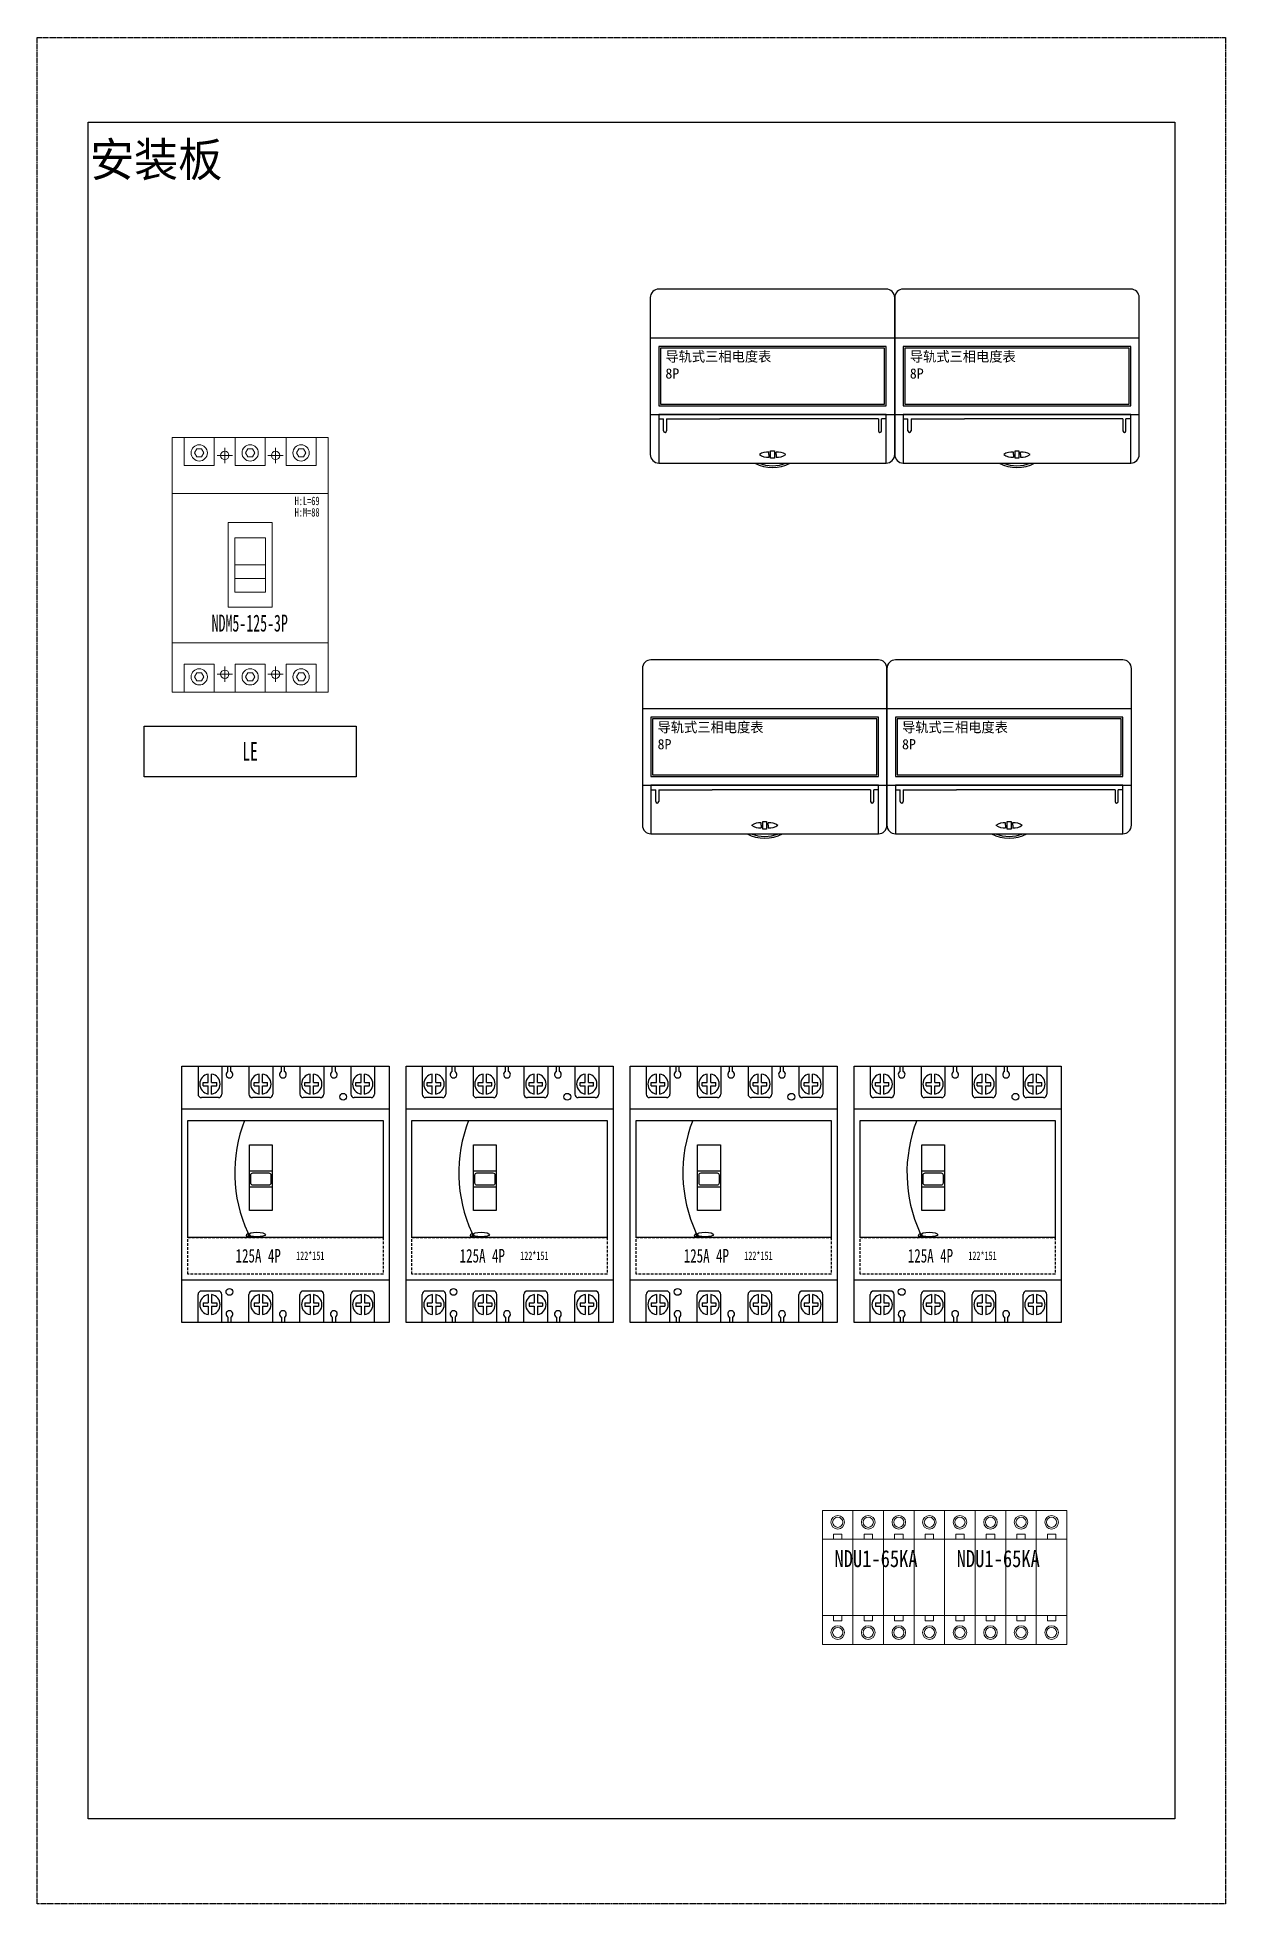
# Model space of a CAD drawing. Extents: x 299706 to 300406, y 342115 to 343215.
import ezdxf
from ezdxf.enums import TextEntityAlignment as Align

# ---------------------------------------------------------------- set-up
doc = ezdxf.new("R2010")
doc.units = 0
doc.header["$MEASUREMENT"] = 0
for name, pattern in [('DASH', [0.35, 0.25, -0.1]), ('DASHED', [0.75, 0.5, -0.25]), ('HIDDEN2', [4.7625, 3.175, -1.5875])]:
    doc.linetypes.add(name, pattern=pattern)
for name, color, linetype in [('E-UNIV-NOTE', 6, 'Continuous'), ('元件', 7, 'Continuous'), ('布置图', 30, 'Continuous')]:
    doc.layers.add(name, color=color, linetype=linetype)
doc.layers.add('细线', color=7, linetype='Continuous', lineweight=0)
doc.styles.add('GH-CZC', font='', dxfattribs={"width": 0.7})
doc.styles.add('LEAD', font='', dxfattribs={"width": 0.8})
doc.styles.add('宋', font='', dxfattribs={"width": 0.7})
doc.styles.add('宋体', font='', dxfattribs={"width": 0.8})
doc.styles.get('GH-CZC').set_extended_font_data('SimSun')
doc.styles.get('LEAD').set_extended_font_data('SimSun')
doc.styles.get('宋').set_extended_font_data('SimSun')
doc.styles.get('宋体').set_extended_font_data('NSimSun')

# ---------------------------------------------------------------- blocks, each defined once
blk = doc.blocks.new('Manufacturer上海良信PartName电涌保护器SeriesNDU1ShellFrameLimitingCurrentRemarkPartTypeMinCurrent0MaxCurrent0Poles4PMinPower0MaxPower0LibType3DelFlgfalseUpdateDate2023-01-0100000')
at = {"color": 7, "linetype": 'Continuous', "lineweight": 15}
for p, q in [((-18, 39.5), (-36, 39.5)), ((-36, 39.5), (-36, 22.5)), ((-18, 22.5), (-18, 39.5)), ((36, 39.5), (-18, 39.5)), ((0, 22.5), (0, 39.5)), ((18, 22.5), (18, 39.5)), ((36, 39.5), (36, 22.5)), ((-36, 22.5), (-36, -22.5)), ((-18, 22.5), (-36, 22.5)), ((-24.5, 25.5), (-29.5, 25.5)), ((-29.5, 25.5), (-29.5, 22.5)), ((-24.5, 22.5), (-24.5, 25.5)), ((-18, -22.5), (-18, 22.5)), ((36, 22.5), (-18, 22.5)), ((-6.5, 25.5), (-11.5, 25.5)), ((-11.5, 25.5), (-11.5, 22.5)), ((-6.5, 22.5), (-6.5, 25.5)), ((0, -22.5), (0, 22.5)), ((11.5, 25.5), (6.5, 25.5)), ((6.5, 25.5), (6.5, 22.5)), ((11.5, 22.5), (11.5, 25.5)), ((18, -22.5), (18, 22.5)), ((29.5, 25.5), (24.5, 25.5)), ((24.5, 25.5), (24.5, 22.5)), ((29.5, 22.5), (29.5, 25.5)), ((36, 22.5), (36, -22.5)), ((-36, -22.5), (-18, -22.5)), ((-36, -22.5), (-36, -39.5)), ((-29.5, -25.5), (-29.5, -22.5)), ((-24.5, -25.5), (-29.5, -25.5)), ((-24.5, -22.5), (-24.5, -25.5)), ((-18, -39.5), (-18, -22.5)), ((-18, -22.5), (36, -22.5)), ((-11.5, -25.5), (-11.5, -22.5)), ((-6.5, -25.5), (-11.5, -25.5)), ((-6.5, -22.5), (-6.5, -25.5)), ((0, -39.5), (0, -22.5)), ((6.5, -25.5), (6.5, -22.5)), ((11.5, -25.5), (6.5, -25.5)), ((11.5, -22.5), (11.5, -25.5)), ((18, -39.5), (18, -22.5)), ((24.5, -25.5), (24.5, -22.5)), ((29.5, -25.5), (24.5, -25.5)), ((29.5, -22.5), (29.5, -25.5)), ((36, -22.5), (36, -39.5)), ((-36, -39.5), (-18, -39.5)), ((-18, -39.5), (36, -39.5))]:
    blk.add_line(p, q, dxfattribs=at)
for centre, radius in [((-27, 32.5), 4), ((-27, 32.5), 3), ((-9, 32.5), 4), ((-9, 32.5), 3), ((9, 32.5), 4), ((9, 32.5), 3), ((27, 32.5), 4), ((27, 32.5), 3), ((-27, -32.5), 4), ((-27, -32.5), 3), ((-9, -32.5), 4), ((-9, -32.5), 3), ((9, -32.5), 4), ((9, -32.5), 3), ((27, -32.5), 4), ((27, -32.5), 3)]:
    blk.add_circle(centre, radius, dxfattribs=at)
at = {"layer": 'E-UNIV-NOTE', "style": '宋体', "width": 0.8}
blk.add_text('NDU1-65KA', height=10, dxfattribs=at).set_placement((-28.9, 6.1))
blk = doc.blocks.new('Manufacturer光辉PartName塑壳断路器Series125ShellFrameLimitingCurrentRemarkPartTypeMinCurrent1MaxCurrent125Poles3PMinPower0MaxPower0LibType2DelFlgfalseUpdateDate')
at = {"layer": '细线'}
for p, q in [((-15, 69), (-15, 60)), ((15, 69), (15, 60)), ((-19.5, 64.5), (-10.5, 64.5)), ((10.5, 64.5), (19.5, 64.5)), ((-19.5, -64.5), (-10.5, -64.5)), ((-15, -69), (-15, -60)), ((10.5, -64.5), (19.5, -64.5)), ((15, -69), (15, -60))]:
    blk.add_line(p, q, dxfattribs=at)
for points in [[(-46, -75), (46, -75), (46, 75), (-46, 75)], [(-38.8, 58.5), (-21.2, 58.5), (-21.2, 75), (-38.8, 75)], [(-8.8, 58.5), (8.8, 58.5), (8.8, 75), (-8.8, 75)], [(21.2, 58.5), (38.8, 58.5), (38.8, 75), (21.2, 75)], [(-46, -46), (46, -46), (46, 42), (-46, 42)], [(-13, -25), (13, -25), (13, 25), (-13, 25)], [(-9, -16), (9, -16), (9, 16), (-9, 16)], [(-9, 0), (9, 0), (9, -16), (-9, -16)], [(-9, 0), (9, 0), (9, -8), (-9, -8)], [(-38.8, -58.5), (-21.2, -58.5), (-21.2, -75), (-38.8, -75)], [(-8.8, -58.5), (8.8, -58.5), (8.8, -75), (-8.8, -75)], [(21.2, -58.5), (38.8, -58.5), (38.8, -75), (21.2, -75)]]:
    blk.add_lwpolyline(points, close=True, dxfattribs=at)
at = {"layer": '细线', "color": 7}
for points in [[(-27.2, 66), (-28.6, 68.4), (-31.4, 68.4), (-32.8, 66), (-31.4, 63.6), (-28.6, 63.6)], [(2.8, 66), (1.4, 68.4), (-1.4, 68.4), (-2.8, 66), (-1.4, 63.6), (1.4, 63.6)], [(32.8, 66), (31.4, 68.4), (28.6, 68.4), (27.2, 66), (28.6, 63.6), (31.4, 63.6)], [(-27.2, -66), (-28.6, -68.4), (-31.4, -68.4), (-32.8, -66), (-31.4, -63.6), (-28.6, -63.6)], [(2.8, -66), (1.4, -68.4), (-1.4, -68.4), (-2.8, -66), (-1.4, -63.6), (1.4, -63.6)], [(32.8, -66), (31.4, -68.4), (28.6, -68.4), (27.2, -66), (28.6, -63.6), (31.4, -63.6)]]:
    blk.add_lwpolyline(points, close=True, dxfattribs=at)
for centre in [(-30, 66), (0, 66), (30, 66), (-30, -66), (0, -66), (30, -66)]:
    blk.add_circle(centre, 4.8, dxfattribs=at)
at = {"layer": '细线'}
for centre in [(-15, 64.5), (15, 64.5), (-15, -64.5), (15, -64.5)]:
    blk.add_circle(centre, 2.5, dxfattribs=at)
at = {"layer": '细线', "color": 7, "attachment_point": 1, "style": '宋'}
for s, insert, char_height, width in [('\\pxql;{\\fFangSong_GB2312|b0|i0|c134|p49;\\W0.6;H:L=69}', (26.2, 40.2), 5, 16.799), ('\\pxql;{\\fFangSong_GB2312|b0|i0|c134|p49;\\W0.6;H:M=88}', (26.2, 33.5), 5, 16.799), ('\\pxql;{\\fFangSong_GB2312|b0|i0|c134|p49;\\W0.6;NDM5-125-3P}', (-22.7, -29.3), 10, 49.265)]:
    blk.add_mtext(s, dxfattribs=dict(at, insert=insert, char_height=char_height, width=width))
blk = doc.blocks.new('Manufacturer光辉PartName剩余电流互感器Series一体式ShellFrame250LimitingCurrentRemarkPartTypeMinCurrent16MaxCurrent250PolesMinPower0MaxPower0LibType2DelFlgfalseUpdateDate')
at = {"color": 0, "transparency": 33554687}
blk.add_lwpolyline([(-62.5, 15), (62.5, 15), (62.5, -15), (-62.5, -15)], close=True, dxfattribs=at)
at = {"layer": '元件', "linetype": 'DASH', "transparency": 33554687, "style": 'LEAD', "width": 0.6}
blk.add_text('LE', height=11, dxfattribs=at).set_placement((0, -5.4), align=Align.CENTER)
blk = doc.blocks.new('8P三相导轨表')
at = {"color": 0}
for p, q in [((-67, -25.2), (-64.2, -25.2)), ((-62.4, -25.2), (-31, -25.2)), ((62.4, -25.2), (-31, -25.2)), ((67, -25.2), (64.2, -25.2)), ((-2.1, -46.2), (-2.1, -44.7)), ((-2.1, -46.2), (-2.1, -47.7)), ((2.1, -46.2), (2.1, -44.7)), ((2.1, -46.2), (2.1, -47.7))]:
    blk.add_line(p, q, dxfattribs=at)
blk.add_lwpolyline([(-67, -51.2), (67, -51.2, 0.414214), (72, -46.2), (72, 46.3, 0.414214), (67, 51.3), (-67, 51.3, 0.414214), (-72, 46.3), (-72, -46.2, 0.414214)], format="xyb", close=True, dxfattribs=at)
for points in [[(-72, -22.5), (72, -22.5), (72, 22.5), (-72, 22.5)], [(-67, -17.5), (67, -17.5), (67, 17.5), (-67, 17.5)], [(-66, -16.5), (66, -16.5), (66, 16.5), (-66, 16.5)], [(-67, -51.2), (67, -51.2), (67, -22.5), (-67, -22.5)], [(-1.1, -44), (1.1, -44), (1.1, -48.4), (-1.1, -48.4)]]:
    blk.add_lwpolyline(points, close=True, dxfattribs=at)
for points in [[(-64.2, -32.2), (-64.2, -25.2)], [(-62.4, -25.2), (-62.4, -32.2)], [(62.4, -25.2), (62.4, -32.2)], [(64.2, -32.2), (64.2, -25.2)]]:
    blk.add_lwpolyline(points, dxfattribs=at)
for centre, radius, start, end in [((-63.3, -32.2), 0.9, 180, 0), ((63.3, -32.2), 0.9, 180, 0), ((0, -31.4), 22.4, 242.2689, 297.7311), ((0, -31.4), 21.4, 247.8872, 292.1128), ((-3.1, -52.4), 7.73, 82.2489, 127.0581), ((-3.1, -40), 7.73, 232.9419, 277.7511), ((3.1, -52.4), 7.73, 52.9419, 97.7511), ((3.1, -40), 7.73, 262.2489, 307.0581)]:
    blk.add_arc(centre, radius, start, end, dxfattribs=at)
at = {"color": 0, "insert": (-63.1, 14.6), "char_height": 6, "width": 68.446, "attachment_point": 1}
blk.add_mtext('导轨式三相电度表\\P8P', dxfattribs=at)
blk = doc.blocks.new('Manufacturer光辉PartName塑壳断路器Series4PShellFrameLimitingCurrentRemarkPartTypeMinCurrent16MaxCurrent125Poles4PMinPower0MaxPower0LibType2DelFlgfalseUpdateDate')
at = {"layer": '元件', "color": 0, "transparency": 33554687}
for p, q in [((-51.5, 75.5), (-51.5, 59)), ((-48.5, 64), (-48.5, 66)), ((-48.5, 66), (-45.5, 66)), ((-45.5, 66), (-45.5, 70.9)), ((-43.5, 66), (-43.5, 70.9)), ((-43.5, 66), (-40.5, 66)), ((-40.5, 64), (-40.5, 66)), ((-37.5, 75.5), (-37.5, 59)), ((-33.9, 72.4), (-33.9, 75.5)), ((-32.1, 72.4), (-32.1, 75.5)), ((-21.5, 75.5), (-21.5, 59)), ((-18.5, 66), (-15.5, 66)), ((-18.5, 64), (-18.5, 66)), ((-15.5, 66), (-15.5, 70.9)), ((-13.5, 66), (-13.5, 70.9)), ((-13.5, 66), (-10.5, 66)), ((-10.5, 64), (-10.5, 66)), ((-7.5, 75.5), (-7.5, 59)), ((-2.4, 72.4), (-2.4, 75.5)), ((-0.6, 72.4), (-0.6, 75.5)), ((8.5, 75.5), (8.5, 59)), ((11.5, 64), (11.5, 66)), ((11.5, 66), (14.5, 66)), ((14.5, 66), (14.5, 70.9)), ((16.5, 66), (16.5, 70.9)), ((16.5, 66), (19.5, 66)), ((19.5, 64), (19.5, 66)), ((22.5, 75.5), (22.5, 59)), ((27.6, 72.4), (27.6, 75.5)), ((29.4, 72.4), (29.4, 75.5)), ((38.5, 75.5), (38.5, 59)), ((41.5, 64), (41.5, 66)), ((41.5, 66), (44.5, 66)), ((44.5, 66), (44.5, 70.9)), ((46.5, 66), (46.5, 70.9)), ((46.5, 66), (49.5, 66)), ((49.5, 64), (49.5, 66)), ((52.5, 75.5), (52.5, 59)), ((-39.5, 57), (-49.5, 57)), ((-48.5, 64), (-45.5, 64)), ((-45.5, 59.1), (-45.5, 64)), ((-43.5, 64), (-40.5, 64)), ((-43.5, 59.1), (-43.5, 64)), ((-9.5, 57), (-19.5, 57)), ((-18.5, 64), (-15.5, 64)), ((-15.5, 59.1), (-15.5, 64)), ((-13.5, 59.1), (-13.5, 64)), ((-13.5, 64), (-10.5, 64)), ((20.5, 57), (10.5, 57)), ((11.5, 64), (14.5, 64)), ((14.5, 59.1), (14.5, 64)), ((16.5, 64), (19.5, 64)), ((16.5, 59.1), (16.5, 64)), ((50.5, 57), (40.5, 57)), ((41.5, 64), (44.5, 64)), ((44.5, 59.1), (44.5, 64)), ((46.5, 64), (49.5, 64)), ((46.5, 59.1), (46.5, 64)), ((-61, 50.4), (61, 50.4)), ((-61, -50.4), (61, -50.4)), ((-51.5, -75.5), (-51.5, -59)), ((-39.5, -57), (-49.5, -57)), ((-48.5, -64), (-45.5, -64)), ((-48.5, -64), (-48.5, -66)), ((-48.5, -66), (-45.5, -66)), ((-45.5, -59.1), (-45.5, -64)), ((-45.5, -66), (-45.5, -70.9)), ((-43.5, -59.1), (-43.5, -64)), ((-43.5, -64), (-40.5, -64)), ((-43.5, -66), (-40.5, -66)), ((-43.5, -66), (-43.5, -70.9)), ((-40.5, -64), (-40.5, -66)), ((-37.5, -75.5), (-37.5, -59)), ((-21.5, -75.5), (-21.5, -59)), ((-9.5, -57), (-19.5, -57)), ((-18.5, -64), (-18.5, -66)), ((-18.5, -64), (-15.5, -64)), ((-18.5, -66), (-15.5, -66)), ((-15.5, -59.1), (-15.5, -64)), ((-15.5, -66), (-15.5, -70.9)), ((-13.5, -59.1), (-13.5, -64)), ((-13.5, -64), (-10.5, -64)), ((-13.5, -66), (-13.5, -70.9)), ((-13.5, -66), (-10.5, -66)), ((-10.5, -64), (-10.5, -66)), ((-7.5, -75.5), (-7.5, -59)), ((8.5, -75.5), (8.5, -59)), ((20.5, -57), (10.5, -57)), ((11.5, -64), (14.5, -64)), ((11.5, -64), (11.5, -66)), ((11.5, -66), (14.5, -66)), ((14.5, -59.1), (14.5, -64)), ((14.5, -66), (14.5, -70.9)), ((16.5, -59.1), (16.5, -64)), ((16.5, -64), (19.5, -64)), ((16.5, -66), (19.5, -66)), ((16.5, -66), (16.5, -70.9)), ((19.5, -64), (19.5, -66)), ((22.5, -75.5), (22.5, -59)), ((38.5, -75.5), (38.5, -59)), ((50.5, -57), (40.5, -57)), ((41.5, -64), (41.5, -66)), ((41.5, -64), (44.5, -64)), ((41.5, -66), (44.5, -66)), ((44.5, -59.1), (44.5, -64)), ((44.5, -66), (44.5, -70.9)), ((46.5, -59.1), (46.5, -64)), ((46.5, -64), (49.5, -64)), ((46.5, -66), (46.5, -70.9)), ((46.5, -66), (49.5, -66)), ((49.5, -64), (49.5, -66)), ((52.5, -75.5), (52.5, -59)), ((-33.9, -72.4), (-33.9, -75.5)), ((-32.1, -72.4), (-32.1, -75.5)), ((-2.4, -72.4), (-2.4, -75.5)), ((-0.6, -72.4), (-0.6, -75.5)), ((27.6, -72.4), (27.6, -75.5)), ((29.4, -72.4), (29.4, -75.5))]:
    blk.add_line(p, q, dxfattribs=at)
for points in [[(-61, -75.5), (-61, 75.5)], [(-61, 75.5), (61, 75.5)], [(61, 75.5), (61, -75.5)], [(61, -75.5), (-61, -75.5)]]:
    blk.add_lwpolyline(points, dxfattribs=at)
for points in [[(-57.5, 43.5), (57.5, 43.5), (57.5, -25.5), (-57.5, -25.5)], [(-21.2, 29.1), (-7.8, 29.1), (-7.8, -9.6), (-21.2, -9.6)], [(-21.2, 13.8), (-7.8, 13.8), (-7.8, 4.2), (-21.2, 4.2)]]:
    blk.add_lwpolyline(points, close=True, dxfattribs=at)
blk.add_lwpolyline([(-19.2, 12.6), (-9.8, 12.6, -0.414214), (-8.6, 11.4), (-8.6, 6.6, -0.414214), (-9.8, 5.4), (-19.2, 5.4, -0.414214), (-20.4, 6.6), (-20.4, 11.4, -0.414214)], format="xyb", close=True, dxfattribs=at)
at = {"layer": '元件', "color": 0, "linetype": 'HIDDEN2', "ltscale": 0.5, "transparency": 33554687}
blk.add_lwpolyline([(-57.5, -25.5), (57.5, -25.5), (57.5, -47), (-57.5, -47)], close=True, dxfattribs=at)
at = {"layer": '元件', "color": 0, "linetype": 'ByBlock', "transparency": 33554687}
for centre in [(34, 57.5), (-33, -57.5)]:
    blk.add_circle(centre, 2, dxfattribs=at)
at = {"layer": '元件', "color": 0, "transparency": 33554687}
blk.add_circle((-22, -24.2), 1.02, dxfattribs=at)
for centre, radius, start, end in [((-44.5, 65), 6, 99.5941, 260.4059), ((-44.5, 65), 6, 279.5941, 80.4059), ((-33, 70.6), 2, 116.839, 63.161), ((-14.5, 65), 6, 99.5941, 260.4059), ((-14.5, 65), 6, 279.5941, 80.4059), ((-1.5, 70.6), 2, 116.839, 63.161), ((15.5, 65), 6, 99.5941, 260.4059), ((15.5, 65), 6, 279.5941, 80.4059), ((28.5, 70.6), 2, 116.839, 63.161), ((45.5, 65), 6, 99.5941, 260.4059), ((45.5, 65), 6, 279.5941, 80.4059), ((-49.5, 59), 2, 180, 270), ((-39.5, 59), 2, 270, 0), ((-19.5, 59), 2, 180, 270), ((-9.5, 59), 2, 270, 0), ((10.5, 59), 2, 180, 270), ((20.5, 59), 2, 270, 0), ((40.5, 59), 2, 180, 270), ((50.5, 59), 2, 270, 0), ((54.9, 12.7), 84.8, 158.6859, 204.5341), ((-23.5, -23.8), 1.8, 251.3296, 44.8965), ((-49.5, -59), 2, 90, 180), ((-44.5, -65), 6, 99.5941, 260.4059), ((-44.5, -65), 6, 279.5941, 80.4059), ((-39.5, -59), 2, 0, 90), ((-19.5, -59), 2, 90, 180), ((-14.5, -65), 6, 99.5941, 260.4059), ((-14.5, -65), 6, 279.5941, 80.4059), ((-9.5, -59), 2, 0, 90), ((10.5, -59), 2, 90, 180), ((15.5, -65), 6, 99.5941, 260.4059), ((15.5, -65), 6, 279.5941, 80.4059), ((20.5, -59), 2, 0, 90), ((40.5, -59), 2, 90, 180), ((45.5, -65), 6, 99.5941, 260.4059), ((45.5, -65), 6, 279.5941, 80.4059), ((50.5, -59), 2, 0, 90), ((-33, -70.6), 2, 296.839, 243.161), ((-1.5, -70.6), 2, 296.839, 243.161), ((28.5, -70.6), 2, 296.839, 243.161)]:
    blk.add_arc(centre, radius, start, end, dxfattribs=at)
blk.add_ellipse((-16.8, -23.7), major_axis=(-5, 0), ratio=0.263531, dxfattribs=at)
at = {"layer": '元件', "color": 0, "transparency": 33554687, "width": 0.7}
blk.add_text('125A 4P', height=8, dxfattribs=at).set_placement((-29.4, -36.2), align=Align.MIDDLE_LEFT)
at = {"layer": '元件', "color": 0, "transparency": 33554687, "style": 'GH-CZC', "width": 0.7}
blk.add_text('122*151', height=5, dxfattribs=at).set_placement((14.6, -36.2), align=Align.MIDDLE_CENTER)

msp = doc.modelspace()

# ---------------------------------------------------------------- linework, layer by layer
at = {"color": 2}
msp.add_lwpolyline([(299735.8, 343165.1), (300375.8, 343165.1), (300375.8, 342165.1), (299735.8, 342165.1)], close=True, dxfattribs=at)
at = {"layer": '布置图', "linetype": 'DASHED'}
msp.add_lwpolyline([(299705.8, 343215.1), (300405.8, 343215.1), (300405.8, 342115.1), (299705.8, 342115.1)], close=True, dxfattribs=at)

# ---------------------------------------------------------------- block references
for name, p in [('8P三相导轨表', (300138.9, 343015.4)), ('8P三相导轨表', (300282.9, 343015.4)), ('Manufacturer光辉PartName塑壳断路器Series125ShellFrameLimitingCurrentRemarkPartTypeMinCurrent1MaxCurrent125Poles3PMinPower0MaxPower0LibType2DelFlgfalseUpdateDate', (299831.2, 342904.2)), ('8P三相导轨表', (300134.3, 342796.9)), ('8P三相导轨表', (300278.3, 342796.9)), ('Manufacturer光辉PartName剩余电流互感器Series一体式ShellFrame250LimitingCurrentRemarkPartTypeMinCurrent16MaxCurrent250PolesMinPower0MaxPower0LibType2DelFlgfalseUpdateDate', (299831.2, 342794.2)), ('Manufacturer光辉PartName塑壳断路器Series4PShellFrameLimitingCurrentRemarkPartTypeMinCurrent16MaxCurrent125Poles4PMinPower0MaxPower0LibType2DelFlgfalseUpdateDate', (299852, 342533.2)), ('Manufacturer光辉PartName塑壳断路器Series4PShellFrameLimitingCurrentRemarkPartTypeMinCurrent16MaxCurrent125Poles4PMinPower0MaxPower0LibType2DelFlgfalseUpdateDate', (299984, 342533.2)), ('Manufacturer光辉PartName塑壳断路器Series4PShellFrameLimitingCurrentRemarkPartTypeMinCurrent16MaxCurrent125Poles4PMinPower0MaxPower0LibType2DelFlgfalseUpdateDate', (300116, 342533.2)), ('Manufacturer光辉PartName塑壳断路器Series4PShellFrameLimitingCurrentRemarkPartTypeMinCurrent16MaxCurrent125Poles4PMinPower0MaxPower0LibType2DelFlgfalseUpdateDate', (300248, 342533.2)), ('Manufacturer上海良信PartName电涌保护器SeriesNDU1ShellFrameLimitingCurrentRemarkPartTypeMinCurrent0MaxCurrent0Poles4PMinPower0MaxPower0LibType3DelFlgfalseUpdateDate2023-01-0100000', (300204.3, 342307.4)), ('Manufacturer上海良信PartName电涌保护器SeriesNDU1ShellFrameLimitingCurrentRemarkPartTypeMinCurrent0MaxCurrent0Poles4PMinPower0MaxPower0LibType3DelFlgfalseUpdateDate2023-01-0100000', (300276.3, 342307.4))]:
    msp.add_blockref(name, p)

# ---------------------------------------------------------------- texts
at = {"color": 0}
msp.add_text('安装板', height=20, dxfattribs=at).set_placement((299736.8, 343143.1), align=Align.MIDDLE_LEFT)

doc.saveas('drawing.dxf')
